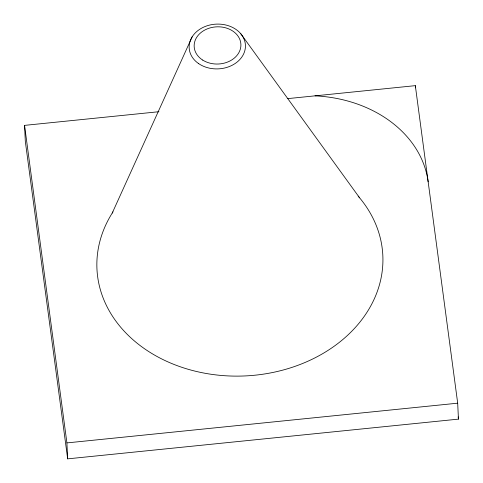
<?xml version="1.0" encoding="UTF-8"?>
<svg xmlns="http://www.w3.org/2000/svg" width="483" height="483" viewBox="0 0 483 483"><rect width="100%" height="100%" fill="white"/><g stroke="black" fill="none" stroke-linecap="round" stroke-linejoin="round"><path stroke-width="0.72" d="M112.225 213.075L192.162 36.829M287.258 98.671L415.332 85.654L457.691 403.184L458.445 419.129L67.668 458.85L25.309 141.32L24.555 125.375L158.907 111.718M67.668 458.85L66.914 442.905L457.691 403.184M240.848 33.822L359.594 197.807M458.144 416.883L458.445 419.129M24.555 125.375L66.914 442.905M415.332 85.654L415.434 87.828M358.187 196.158A143.101 113.831 -2.7 0 1 338.613 342.924A143.101 113.831 -2.7 0 1 153.968 354.751A143.101 113.831 -2.7 0 1 112.992 211.868M315.025 95.851A123.902 98.562 -2.7 0 1 428.155 181.783M198.525 63.533A28.165 22.405 -2.7 0 0 244.845 50.606A28.165 22.405 -2.7 0 0 208.499 25.364A28.165 22.405 -2.7 0 0 198.525 63.533M202.715 60.085A23.389 18.608 -2.7 0 0 240.6 48.04A23.389 18.608 -2.7 0 0 209.272 28.153A23.389 18.608 -2.7 0 0 202.715 60.085"/></g></svg>
